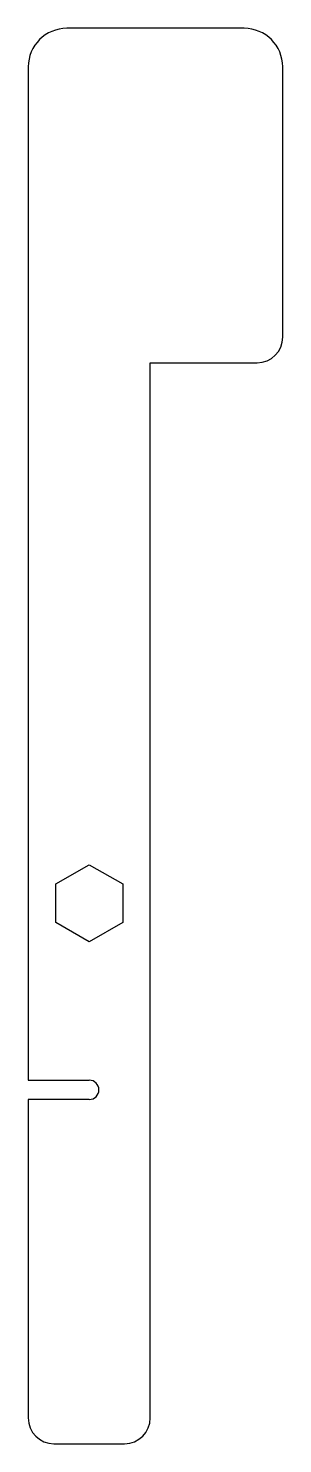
# Model space of a CAD drawing. Header units: millimetres. Extents: x 108 to 128, y -84 to 26.
import ezdxf

# ---------------------------------------------------------------- set-up
doc = ezdxf.new("R2010")
doc.units = ezdxf.units.MM
doc.layers.get('0').update_dxf_attribs({"linetype": 'CONTINUOUS'})

msp = doc.modelspace()

# ---------------------------------------------------------------- linework, layer by layer
for p, q in [((124.81, 26), (111, 26)), ((108, 23), (108, -55.75)), ((127.81, 2), (127.81, 23)), ((117.5, -82), (117.5, 0)), ((117.5, 0), (125.81, 0)), ((108, -55.75), (112.75, -55.75)), ((112.75, -57.25), (108, -57.25)), ((108, -57.25), (108, -82)), ((110, -84), (115.5, -84))]:
    msp.add_line(p, q)
msp.add_lwpolyline([(112.75, -45), (110.15, -43.5), (110.15, -40.5), (112.75, -39), (115.35, -40.5), (115.35, -43.5)], close=True)
for centre, radius, start, end in [((111, 23), 3, 90, 180), ((124.81, 23), 3, 0, 90), ((125.81, 2), 2, -90, 0), ((112.75, -56.5), 0.75, -90, 90), ((110, -82), 2, 180, 270), ((115.5, -82), 2, -90, 0)]:
    msp.add_arc(centre, radius, start, end)

doc.saveas('drawing.dxf')
